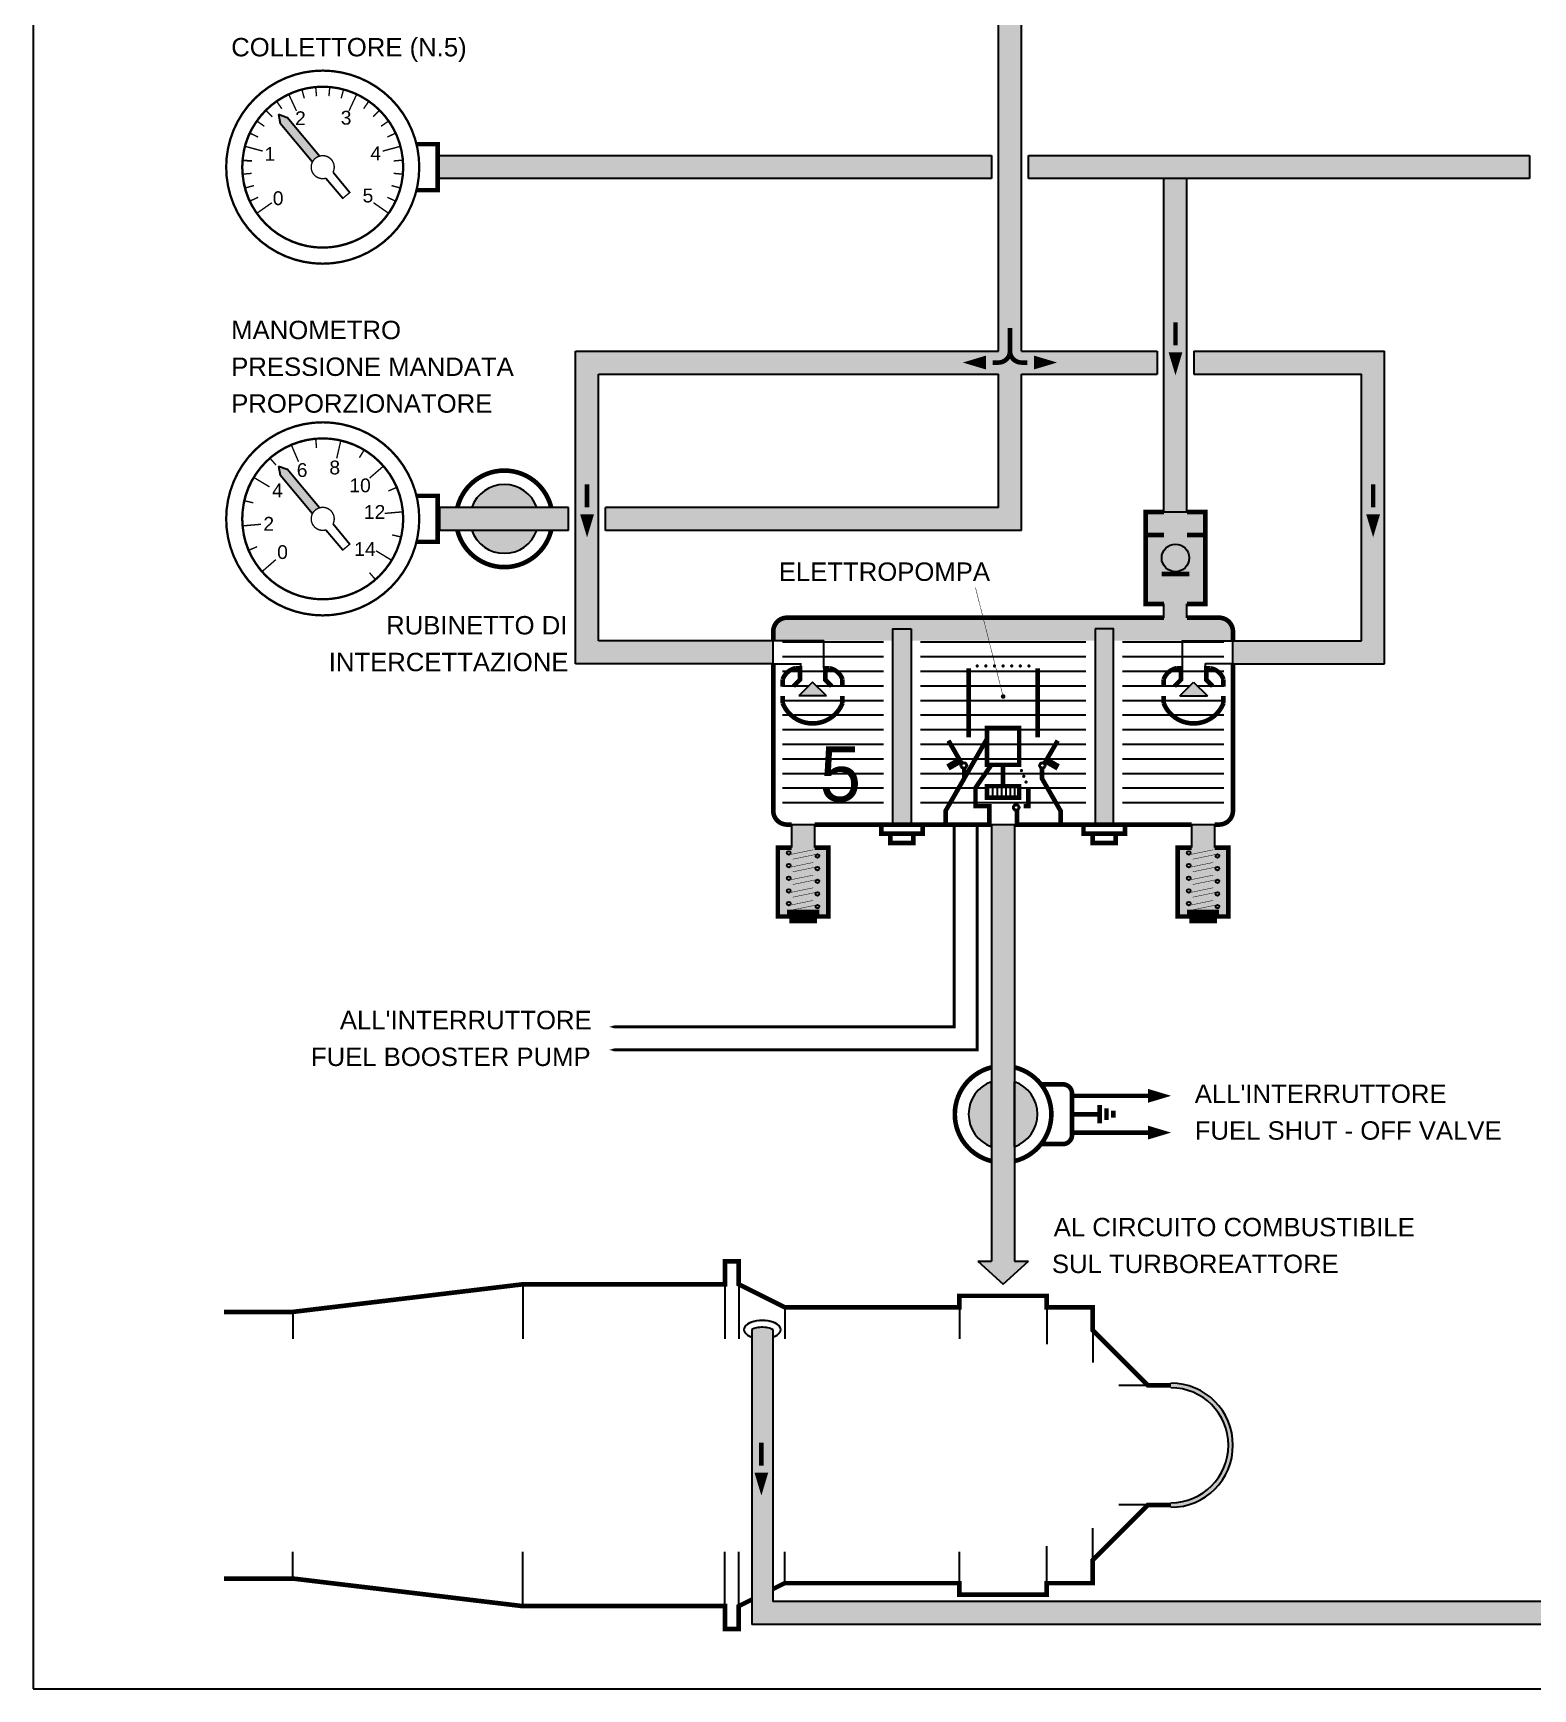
# Model space of a CAD drawing. Header units: millimetres. Extents: x 0 to 1060, y 0 to 730.
# Drawn here: x 0 to 326.2, y 0 to 360.2 of the extents above; entities that cross this region are included whole.
import ezdxf

# ---------------------------------------------------------------- set-up
doc = ezdxf.new("R2010")
doc.units = ezdxf.units.MM
doc.layers.add('ALIMENTAZIONE COMBUSTIBILE', color=1, linetype='Continuous')
doc.layers.add('ARIA PRESSURIZZATA', color=4, linetype='Continuous')
doc.styles.add('BOLT', font='FRADMCN.TTF', dxfattribs={"height": 4})
doc.styles.add('testo', font='ARIAL.TTF', dxfattribs={"height": 4})
pattern_1 = [(0, (-386.2293, -210.436), (1e-15, 3.175), [])]

# ---------------------------------------------------------------- blocks, each defined once
blk = doc.blocks.new('MANOMETRO COLLETTORE')
blk.add_hatch(color=256).paths.add_polyline_path([(-32.76, 10.81), (-34.64, 11.49), (-34.29, 9.52), (-27.24, 1.11, -0.208712), (-25.71, 2.4)])
for p, q in [((-34.64, 11.49), (-32.76, 10.81)), ((-34.64, 11.49), (-34.29, 9.52)), ((-25.71, 2.4), (-32.76, 10.81)), ((-27.24, 1.11), (-34.29, 9.52)), ((-42.43, 1.53), (-40.44, 1.35)), ((-24.29, -2.4), (-20.62, -6.77)), ((-22.76, -1.11), (-19.09, -5.49))]:
    blk.add_line(p, q)
for points, const_width in [([(-46, 0, 1), (-4, 0, 1)], 0.5), ([(-42.5, 0, 1), (-7.5, 0, 1)], 0.5), ([(-24.29, -2.4), (-20.62, -6.77), (-19.09, -5.49), (-22.76, -1.11, 4.791288)], 0.3)]:
    blk.add_lwpolyline(points, format="xyb", close=True, dxfattribs=dict(const_width=const_width))
for points, const_width in [([(-35.04, 14.34), (-33.89, 12.7)], 0.3), ([(-32.4, 15.86), (-30.71, 12.24)], 0.3), ([(-29.53, 16.9), (-29.01, 14.97)], 0.3), ([(-26.53, 17.43), (-26.35, 15.44)], 0.3), ([(-23.47, 17.43), (-23.65, 15.44)], 0.3), ([(-20.47, 16.9), (-20.99, 14.97)], 0.3), ([(-17.6, 15.86), (-19.29, 12.24)], 0.3), ([(-14.96, 14.34), (-16.11, 12.7)], 0.3), ([(-37.37, 12.37), (-35.96, 10.96)], 0.3), ([(-12.63, 12.37), (-14.04, 10.96)], 0.3), ([(-40.86, 7.4), (-39.05, 6.55)], 0.3), ([(-39.34, 10.04), (-37.7, 8.89)], 0.3), ([(-10.66, 10.04), (-12.3, 8.89)], 0.3), ([(-9.14, 7.4), (-10.95, 6.55)], 0.3), ([(-41.9, 4.53), (-38.04, 3.49)], 0.3), ([(-8.1, 4.53), (-11.96, 3.49)], 0.3), ([(-4.6, 5), (0, 5), (0, -5), (-4.6, -5)], 1), ([(-42.43, 1.53), (-40.44, 1.35)], 0.3), ([(-7.57, 1.53), (-9.56, 1.35)], 0.3), ([(-42.43, -1.53), (-40.44, -1.35)], 0.3), ([(-7.57, -1.53), (-9.56, -1.35)], 0.3), ([(-41.9, -4.53), (-39.97, -4.01)], 0.3), ([(-40.86, -7.4), (-39.05, -6.55)], 0.3), ([(-9.14, -7.4), (-10.95, -6.55)], 0.3), ([(-8.1, -4.53), (-10.03, -4.01)], 0.3), ([(-39.34, -10.04), (-36.06, -7.74)], 0.3), ([(-10.66, -10.04), (-13.94, -7.74)], 0.3)]:
    blk.add_lwpolyline(points, dxfattribs=dict(const_width=const_width))
blk.add_circle((-25, 0), 17.5)
at = {"style": 'testo'}
for s, p in [('2', (-31.02, 9.14)), ('3', (-21.08, 9.25)), ('1', (-37.64, 1.38)), ('4', (-14.64, 1.5)), ('0', (-35.86, -8.25)), ('5', (-16.33, -7.67))]:
    blk.add_text(s, height=3, dxfattribs=at).set_placement(p)
blk = doc.blocks.new('MANOMETRO PROPORZIONATORE')
blk.add_hatch(color=256).paths.add_polyline_path([(-32.76, 10.81), (-34.64, 11.49), (-34.29, 9.52), (-27.24, 1.11, -0.208712), (-25.71, 2.4)])
for p, q in [((-34.64, 11.49), (-32.76, 10.81)), ((-34.64, 11.49), (-34.29, 9.52)), ((-25.71, 2.4), (-32.76, 10.81)), ((-27.24, 1.11), (-34.29, 9.52)), ((-24.29, -2.4), (-20.62, -6.77)), ((-22.76, -1.11), (-19.09, -5.49))]:
    blk.add_line(p, q)
for points, const_width in [([(-46, 0, 1), (-4, 0, 1)], 0.5), ([(-42.5, 0, 1), (-7.5, 0, 1)], 0.5), ([(-24.29, -2.4), (-20.62, -6.77), (-19.09, -5.49), (-22.76, -1.11, 4.791288)], 0.3)]:
    blk.add_lwpolyline(points, format="xyb", close=True, dxfattribs=dict(const_width=const_width))
for points, const_width in [([(-31.84, 16.11), (-30.27, 12.43)], 0.3), ([(-26.53, 17.43), (-26.35, 15.44)], 0.3), ([(-21.06, 17.05), (-21.96, 13.15)], 0.3), ([(-15.99, 15), (-17.02, 13.29)], 0.3), ([(-36.48, 13.21), (-35.17, 11.7)], 0.3), ([(-11.79, 11.48), (-14.81, 8.86)], 0.3), ([(-40, 9.01), (-36.57, 6.95)], 0.3), ([(-42.05, 3.94), (-40.1, 3.49)], 0.3), ([(-8.89, 6.84), (-10.73, 6.06)], 0.3), ([(-4.6, 5), (0, 5), (0, -5), (-4.6, -5)], 1), ([(-7.57, 1.53), (-11.55, 1.18)], 0.3), ([(-42.43, -1.53), (-38.45, -1.18)], 0.3), ([(-7.95, -3.94), (-9.9, -3.49)], 0.3), ([(-41.11, -6.84), (-39.27, -6.06)], 0.3), ([(-10, -9.01), (-13.43, -6.95)], 0.3), ([(-38.21, -11.48), (-35.19, -8.86)], 0.3), ([(-13.52, -13.21), (-14.83, -11.7)], 0.3)]:
    blk.add_lwpolyline(points, dxfattribs=dict(const_width=const_width))
blk.add_circle((-25, 0), 17.5)
at = {"style": 'testo'}
for s, p in [('6', (-30.65, 9.11)), ('8', (-23.55, 9.67)), ('4', (-36.02, 4.69)), ('10', (-19.21, 5.78)), ('2', (-37.91, -2.57)), ('12', (-16.05, -0.01)), ('0', (-34.91, -8.73)), ('14', (-18.14, -8.07))]:
    blk.add_text(s, height=3, dxfattribs=at).set_placement(p)
blk = doc.blocks.new('RUBINETTO DI INTERCETTAZIONE')
h = blk.add_hatch(color=256)
h.paths.add_polyline_path([(-7.07, -2.5, 0.707107), (7.07, -2.5)])
h.paths.add_polyline_path([(-7.07, 2.5), (7.07, 2.5, 0.707107)])
for p, q in [((7.07, 2.5), (-7.07, 2.5)), ((7.07, -2.5), (-7.07, -2.5))]:
    blk.add_line(p, q)
at = {"const_width": 1}
for points in [[(10.2, 2.5, 0.784465), (-10.2, 2.5, 0.784465)], [(-10.2, -2.5, 0.784465), (10.2, -2.5)]]:
    blk.add_lwpolyline(points, format="xyb", dxfattribs=at)
for start, end in [(19.4712, 160.5288), (199.4712, 340.5288)]:
    blk.add_arc((0, 0), 7.5, start, end)
blk = doc.blocks.new('VALVOLA A GALLEGGIANTE')
blk.add_hatch(color=256).paths.add_polyline_path([(-0.25, -6), (5.75, -6), (2.75, -3)])
for p, q in [((-0.25, -6), (2.75, -3)), ((2.75, -3), (5.75, -6)), ((-0.25, -6), (5.75, -6))]:
    blk.add_line(p, q)
at = {"const_width": 1}
for points in [[(-1.41, -3.91), (0, -2.5), (0, 0), (-1, 0, 0.259924), (-3.75, -2.4), (-3.75, -4)], [(6.91, -3.91), (5.5, -2.5), (5.5, 0), (6.5, 0, -0.259924), (9.25, -2.4), (9.25, -4)], [(-3.75, -6), (-3.75, -7.6, 0.677219), (9.25, -7.6), (9.25, -6)]]:
    blk.add_lwpolyline(points, format="xyb", dxfattribs=at)
blk = doc.blocks.new('5')
h = blk.add_hatch(color=256)
h.paths.add_polyline_path([(30, 2.59), (26, 2.59), (26, -40), (30, -40)])
h.paths.add_polyline_path([(74, 2.59), (70, 2.59), (70, -40), (74, -40)])
h = blk.add_hatch(color=256)
h.paths.add_polyline_path([(41.95, -27.15, 0.26151), (41.71, -26.74), (41.71, -26.5, -0.30871), (42.16, -27.15, -0.30871), (41.71, -27.81), (41.71, -27.57, 0.26151)])
h.paths.add_polyline_path([(40.76, -27.15, -0.528222), (41.71, -26.5), (41.71, -26.74, 0.585401), (40.97, -27.15, 0.585401), (41.71, -27.57), (41.71, -27.81, -0.528222)])
h = blk.add_hatch(color=256)
h.paths.add_polyline_path([(58.05, -27.15, -0.26151), (58.29, -26.74), (58.29, -26.5, 0.30871), (57.84, -27.15, 0.30871), (58.29, -27.81), (58.29, -27.57, -0.26151)])
h.paths.add_polyline_path([(59.24, -27.15, 0.528222), (58.29, -26.5), (58.29, -26.74, -0.585401), (59.03, -27.15, -0.585401), (58.29, -27.57), (58.29, -27.81, 0.528222)])
h = blk.add_hatch()
h.set_pattern_fill('ANSI31', color=256, scale=0.3, angle=45, style=0)
h.set_pattern_definition([(90, (-398.8919, -214.2399), (-0.9525, 2e-16), [])])
h.paths.add_polyline_path([(53.5, -34.14), (53.5, -31.64), (46.5, -31.64), (46.5, -34.14)])
h = blk.add_hatch(color=256)
h.paths.add_polyline_path([(52.37, -36.3, -0.26151), (52.61, -35.88), (52.61, -35.65, 0.30871), (52.16, -36.3, 0.30871), (52.61, -36.95), (52.61, -36.72, -0.26151)])
h.paths.add_polyline_path([(53.56, -36.3, 0.528222), (52.61, -35.65), (52.61, -35.88, -0.585401), (53.35, -36.3, -0.585401), (52.61, -36.72), (52.61, -36.95, 0.528222)])
at = {"layer": 'ALIMENTAZIONE COMBUSTIBILE'}
h = blk.add_hatch(dxfattribs=at)
h.set_pattern_fill('ANSI31', color=256, angle=315, style=0)
h.set_pattern_definition(pattern_1)
h.paths.add_polyline_path([(24, 0), (2, 0), (2, -38), (24, -38)])
h.paths.add_polyline_path([(11.56, -12), (5.56, -12), (8.56, -9)], flags=16)
h.paths.add_polyline_path([(32, -38), (37.5, -38), (37.5, -37), (41.54, -29.98), (41.54, -27.85, -0.447202), (40.76, -27.15, -1), (42.16, -27.15, -0.381977), (41.54, -27.85), (41.54, -29.98), (46.5, -21.34), (46.5, -19), (53.5, -19), (53.5, -27), (50, -27), (50, -31.64), (53.5, -31.64), (53.5, -34.14), (46.5, -34.14), (46.5, -31.64), (50, -31.64), (50, -27), (47.46, -27), (44, -32), (44, -36), (47, -36), (47, -38), (53, -38), (53, -36.99, -0.472496), (52.16, -36.3, -1), (53.56, -36.3, -0.358238), (53, -36.99), (53, -38), (62.5, -38), (62.5, -37), (58.46, -29.98), (58.46, -27.85, -0.381977), (57.84, -27.15, -1), (59.24, -27.15, -0.447202), (58.46, -27.85), (58.46, -29.98), (62.5, -37), (62.5, -38), (68, -38), (68, 0), (32, 0)])
h.paths.add_polyline_path([(44.2, -5.5, -1), (44.55, -5.5, -1)], flags=16)
h.paths.add_polyline_path([(46.07, -5.5, -1), (46.43, -5.5, -1)], flags=16)
h.paths.add_polyline_path([(47.95, -5.5, -1), (48.3, -5.5, -1)], flags=16)
h.paths.add_polyline_path([(49.82, -5.5, -1), (50.18, -5.5, -1)], flags=16)
h.paths.add_polyline_path([(51.7, -5.5, -1), (52.05, -5.5, -1)], flags=16)
h.paths.add_polyline_path([(53.57, -5.5, -1), (53.93, -5.5, -1)], flags=16)
h.paths.add_polyline_path([(55.45, -5.5, -1), (55.8, -5.5, -1)], flags=16)
h.paths.add_polyline_path([(54.18, -28.25, 1), (53.82, -28.25, 1)], flags=17)
h.paths.add_polyline_path([(54.68, -29.5, 1), (54.32, -29.5, 1)], flags=17)
h.paths.add_polyline_path([(55.18, -30.75, 1), (54.82, -30.75, 1)], flags=17)
h.paths.add_polyline_path([(53.5, -19), (46.5, -19), (46.5, -27), (53.5, -27)], flags=17)
h.paths.add_polyline_path([(76, -38), (98, -38), (98, 0), (89, 0), (76, 0)])
h.paths.add_polyline_path([(88.44, -12), (91.44, -9), (94.44, -12)], flags=16)
h = blk.add_hatch(dxfattribs=at)
h.set_pattern_fill('ANSI31', color=256, angle=315, style=0)
h.set_pattern_definition(pattern_1)
h.paths.add_polyline_path([(47, -38), (47, -36), (44, -36), (44, -32), (47.46, -27), (46.5, -27), (46.5, -21.34), (37.5, -37), (37.5, -38)])
h.paths.add_polyline_path([(53.5, -19), (46.5, -19), (46.5, -27), (53.5, -27)])
at = {"layer": 'ARIA PRESSURIZZATA'}
blk.add_hatch(color=256, dxfattribs=at).paths.add_polyline_path([(70, 0), (70, 2.59), (74, 2.59), (74, 0), (100, 0), (100, 2, 0.414214), (97, 5), (3, 5, 0.414214), (0, 2), (0, 0), (11, 0), (26, 0), (26, 2.59), (30, 2.59), (30, 0)])
for p, q in [((11, 0), (0, 0)), ((11, -6), (11, 0)), ((89, -6), (89, 0)), ((89, 0), (100, 0)), ((0, -5), (6, -5)), ((6, -6), (6, -5)), ((100, -5), (94, -5)), ((94, -6), (94, -5))]:
    blk.add_line(p, q)
at = {"const_width": 1}
for points in [[(85, 5), (3, 5, 0.414214), (0, 2), (0, 0)], [(100, 0), (100, 2, 0.414214), (97, 5), (90, 5)], [(0, -35), (0, -37, 0.414214), (3, -40), (4, -40)], [(96, -40), (97, -40, 0.414214), (100, -37), (100, -35)]]:
    blk.add_lwpolyline(points, format="xyb", dxfattribs=at)
for points, const_width in [([(0, 0), (11, 0), (11, -6)], 0.3), ([(100, 0), (89, 0), (89, -6)], 0.3), ([(0, -5), (0, -35)], 1), ([(0, -5), (6, -5), (6, -6)], 0.3), ([(42.5, -6), (42.5, -21)], 1), ([(57.5, -21), (57.5, -6)], 1), ([(100, -5), (94, -5), (94, -6)], 0.3), ([(100, -35), (100, -5)], 1), ([(37.5, -37), (46.5, -21.34)], 1), ([(37.5, -40), (37.5, -37), (41.54, -29.98), (41.54, -27.76)], 1), ([(47, -40), (47, -36), (44, -36), (44, -32), (47.46, -27)], 1), ([(50, -26.64), (50, -31.64)], 1), ([(62.5, -40), (62.5, -37), (58.46, -29.98), (58.46, -27.76)], 1), ([(54.5, -36), (55.5, -36), (55.5, -32), (55.5, -32)], 1), ([(9, -40), (47.5, -40)], 1), ([(52.5, -40), (91, -40)], 1), ([(53, -40), (53, -37)], 1)]:
    blk.add_lwpolyline(points, dxfattribs=dict(const_width=const_width))
for points in [[(30, 2.59), (30, -40), (26, -40), (26, 2.59)], [(70, 2.59), (70, -40), (74, -40), (74, 2.59)]]:
    blk.add_lwpolyline(points, close=True)
at = {"const_width": 0.35}
for points in [[(44.2, -5.5, 1), (44.55, -5.5, 1)], [(46.07, -5.5, 1), (46.43, -5.5, 1)], [(47.95, -5.5, 1), (48.3, -5.5, 1)], [(49.82, -5.5, 1), (50.18, -5.5, 1)], [(51.7, -5.5, 1), (52.05, -5.5, 1)], [(53.57, -5.5, 1), (53.93, -5.5, 1)], [(55.45, -5.5, 1), (55.8, -5.5, 1)], [(53.82, -28.25, 1), (54.18, -28.25, 1)], [(54.32, -29.5, 1), (54.68, -29.5, 1)], [(54.82, -30.75, 1), (55.18, -30.75, 1)]]:
    blk.add_lwpolyline(points, format="xyb", close=True, dxfattribs=at)
for points in [[(38.12, -21.73, 1, 1, 0), (40.62, -26.06, 1.5, 1.5, 0), (38.02, -27.56, 1.5, 1.5, 0)], [(61.88, -21.73, 1, 1, 0), (59.38, -26.06, 1.5, 1.5, 0), (61.98, -27.56, 1.5, 1.5, 0)]]:
    blk.add_lwpolyline(points, format="xyseb")
at = {"const_width": 1}
for points in [[(46.5, -27), (53.5, -27), (53.5, -19), (46.5, -19)], [(46.5, -34.14), (53.5, -34.14), (53.5, -31.64), (46.5, -31.64)], [(32.5, -40), (32.5, -42), (23.5, -42), (23.5, -40)], [(67.5, -40), (67.5, -42), (76.5, -42), (76.5, -40)], [(30.5, -42), (30.5, -44), (25.5, -44), (25.5, -42)], [(69.5, -42), (69.5, -44), (74.5, -44), (74.5, -42)]]:
    blk.add_lwpolyline(points, close=True, dxfattribs=at)
for centre, radius in [((41.46, -27.15), 0.7), ((41.46, -27.15), 0.49), ((58.54, -27.15), 0.7), ((58.54, -27.15), 0.49), ((52.86, -36.3), 0.7), ((52.86, -36.3), 0.49)]:
    blk.add_circle(centre, radius)
for p in [(44.38, -5.5), (46.25, -5.5), (48.12, -5.5), (50, -5.5), (51.88, -5.5), (53.75, -5.5), (55.62, -5.5), (54, -28.25), (54.5, -29.5), (55, -30.75)]:
    blk.add_point(p)
at = {"xscale": -1}
blk.add_blockref('VALVOLA A GALLEGGIANTE', (11.31, -6), dxfattribs=at)
blk.add_blockref('VALVOLA A GALLEGGIANTE', (88.69, -6))
blk = doc.blocks.new('RUBINETTO DI DRENAGGIO')
h = blk.add_hatch(color=256)
h.paths.add_polyline_path([(3.21, 3.12, 1), (2.41, 3.12, 1)])
h.paths.add_polyline_path([(2.55, -3.12, 1), (1.75, -3.12, 1)])
h.paths.add_polyline_path([(5.31, -3.12, 1), (4.51, -3.12, 1)])
h.paths.add_polyline_path([(8.06, -3.12, 1), (7.26, -3.12, 1)])
h.paths.add_polyline_path([(10.02, -3.12, 1), (10.82, -3.12, 1)])
h.paths.add_polyline_path([(12.77, -3.12, 1), (13.57, -3.12, 1)])
h.paths.add_polyline_path([(13.43, 3.12, 1), (14.23, 3.12, 1)])
h.paths.add_polyline_path([(10.67, 3.12, 1), (11.47, 3.12, 1)])
h.paths.add_polyline_path([(8.72, 3.12, 1), (7.92, 3.12, 1)])
h.paths.add_polyline_path([(5.96, 3.12, 1), (5.16, 3.12, 1)])
for p, q in [((0, 5.5), (15, 5.5)), ((-0.23, -3.04), (-1.32, 2.24)), ((0, -5.5), (15, -5.5))]:
    blk.add_line(p, q)
for points, const_width in [([(0, 0), (0, 5.5), (15, 5.5), (15, 2.5)], 1), ([(1, 0), (1, 3.5)], 1), ([(-1, 0), (-1, 3)], 1), ([(-1, 0), (-1, -3)], 1), ([(0, 0), (0, -5.5), (15, -5.5), (15, -2.5)], 1), ([(1, 0), (1, -3.5)], 1), ([(2.54, -3.04), (1.45, 2.24)], 0.1), ([(2.42, 3.04), (3.51, -2.24)], 0.1), ([(5.3, -3.04), (4.21, 2.24)], 0.1), ([(5.17, 3.04), (6.26, -2.24)], 0.1), ([(8.05, -3.04), (6.96, 2.24)], 0.1), ([(7.92, 3.04), (9.01, -2.24)], 0.1), ([(10.81, -3.04), (9.72, 2.24)], 0.1), ([(10.68, 3.04), (11.77, -2.24)], 0.1), ([(13.56, -3.04), (12.47, 2.24)], 0.1), ([(13.43, 3.04), (14.52, -2.24)], 0.1)]:
    blk.add_lwpolyline(points, dxfattribs=dict(const_width=const_width))
for centre in [(2.81, 3.12), (5.56, 3.12), (8.32, 3.12), (11.07, 3.12), (13.83, 3.12), (2.15, -3.12), (4.91, -3.12), (7.66, -3.12), (10.42, -3.12), (13.17, -3.12)]:
    blk.add_circle(centre, 0.4)
blk = doc.blocks.new("ALL'INTERRUTTORE...")
h = blk.add_hatch(color=256)
h.paths.add_polyline_path([(0, 0, 0.707107), (0, -14.14)])
h.paths.add_polyline_path([(5, 0), (5, -14.14, 0.707107)])
for p, q in [((0, -14.14), (0, 0)), ((5, -14.14), (5, 0))]:
    blk.add_line(p, q)
at = {"const_width": 1}
for points in [[(0, 3.13, 0.784465), (0, -17.27)], [(5, -17.27, 0.784465), (5, 3.13, 0.784465)], [(10.75, -0.57), (15.5, -0.57, -0.414214), (17.5, -2.57), (17.5, -11.57, -0.414214), (15.5, -13.57), (10.75, -13.57)]]:
    blk.add_lwpolyline(points, format="xyb", dxfattribs=at)
for points in [[(17.5, -3.07), (34.06, -3.07)], [(17.5, -7.07), (23.5, -7.07)], [(23.5, -9.07), (23.5, -5.07)], [(25, -8.32), (25, -5.82)], [(26.5, -7.82), (26.5, -6.32)], [(17.5, -11.07), (34.06, -11.07)]]:
    blk.add_lwpolyline(points, dxfattribs=at)
for points in [[(34.06, -3.07, 3, 0, 0), (39.06, -3.07, 0, 0, 0)], [(34.06, -11.07, 3, 0, 0), (39.06, -11.07, 0, 0, 0)]]:
    blk.add_lwpolyline(points, format="xyseb")
for start, end in [(109.4712, 250.5288), (289.4712, 70.5288)]:
    blk.add_arc((2.5, -7.07), 7.5, start, end)

msp = doc.modelspace()

# ---------------------------------------------------------------- hatches: boundary and pattern name
for points in [[(245.5, 246, 1), (251.5, 246, 1)], [(247.5, 66.5), (247.5, 65.5, -1), (247.5, 40.5), (247.5, 39.5, 1)]]:
    msp.add_hatch(color=256).paths.add_polyline_path(points)
h = msp.add_hatch(color=256)
edge = h.paths.add_edge_path(flags=16)
edge.add_line((162, 168), (162, 183))
edge = h.paths.add_edge_path()
edge.add_line((167.5, 168), (162, 168))
edge.add_line((162, 168), (162, 183))
edge.add_line((162, 183), (165, 183))
edge = h.paths.add_edge_path()
edge.add_line((167.5, 167), (164.5, 167))
edge = h.paths.add_edge_path(flags=16)
edge.add_line((167.5, 169), (164, 169))
edge = h.paths.add_edge_path(flags=17)
edge.add_line((173, 168), (173, 183))
edge = h.paths.add_edge_path()
edge.add_line((167.5, 168), (173, 168))
edge.add_line((173, 168), (173, 183))
edge.add_line((173, 183), (170, 183))
edge = h.paths.add_edge_path(flags=17)
edge.add_line((167.5, 167), (170.5, 167))
edge = h.paths.add_edge_path(flags=16)
edge.add_line((167.5, 169), (171, 169))
edge = h.paths.add_edge_path(flags=16)
edge.add_arc((170.62, 170.15), 0.4, 0, 360)
edge = h.paths.add_edge_path(flags=16)
edge.add_arc((170.62, 172.91), 0.4, 0, 360)
edge = h.paths.add_edge_path(flags=16)
edge.add_arc((170.62, 178.42), 0.4, 0, 360)
edge = h.paths.add_edge_path(flags=16)
edge.add_arc((170.62, 181.17), 0.4, 0, 360)
edge = h.paths.add_edge_path(flags=16)
edge.add_arc((170.62, 175.66), 0.4, 0, 360)
edge = h.paths.add_edge_path(flags=16)
edge.add_arc((164.38, 170.81), 0.4, 0, 360)
edge = h.paths.add_edge_path(flags=16)
edge.add_arc((164.38, 173.56), 0.4, 0, 360)
edge = h.paths.add_edge_path(flags=16)
edge.add_arc((164.38, 179.07), 0.4, 0, 360)
edge = h.paths.add_edge_path(flags=16)
edge.add_arc((164.38, 181.83), 0.4, 0, 360)
edge = h.paths.add_edge_path(flags=16)
edge.add_arc((164.38, 176.32), 0.4, 0, 360)
edge = h.paths.add_edge_path()
edge.add_line((164.46, 181.43), (169.74, 182.52))
edge = h.paths.add_edge_path()
edge.add_line((170.54, 170.54), (165.26, 169.45))
edge = h.paths.add_edge_path()
edge.add_line((170.54, 167.77), (165.26, 166.68))
edge = h.paths.add_edge_path()
edge.add_line((164.46, 178.68), (169.74, 179.77))
edge = h.paths.add_edge_path()
edge.add_line((164.46, 175.92), (169.74, 177.01))
edge = h.paths.add_edge_path()
edge.add_line((164.46, 173.17), (169.74, 174.26))
edge = h.paths.add_edge_path()
edge.add_line((164.46, 170.42), (169.74, 171.51))
edge = h.paths.add_edge_path()
edge.add_line((170.54, 173.3), (165.26, 172.21))
edge = h.paths.add_edge_path()
edge.add_line((170.54, 176.05), (165.26, 174.96))
edge = h.paths.add_edge_path()
edge.add_line((170.54, 178.81), (165.26, 177.72))
edge = h.paths.add_edge_path()
edge.add_line((170.54, 181.56), (165.26, 180.47))
edge = h.paths.add_edge_path()
edge.add_line((165, 188), (165, 183))
edge.add_line((165, 188), (170, 188))
edge.add_line((170, 188), (170, 183))
h = msp.add_hatch(color=256)
edge = h.paths.add_edge_path(flags=16)
edge.add_line((249, 168), (249, 183))
edge = h.paths.add_edge_path()
edge.add_line((254.5, 168), (249, 168))
edge.add_line((249, 168), (249, 183))
edge.add_line((249, 183), (252, 183))
edge = h.paths.add_edge_path()
edge.add_line((254.5, 167), (251.5, 167))
edge = h.paths.add_edge_path(flags=16)
edge.add_line((254.5, 169), (251, 169))
edge = h.paths.add_edge_path(flags=17)
edge.add_line((260, 168), (260, 183))
edge = h.paths.add_edge_path()
edge.add_line((254.5, 168), (260, 168))
edge.add_line((260, 168), (260, 183))
edge.add_line((260, 183), (257, 183))
edge = h.paths.add_edge_path(flags=17)
edge.add_line((254.5, 167), (257.5, 167))
edge = h.paths.add_edge_path(flags=16)
edge.add_line((254.5, 169), (258, 169))
edge = h.paths.add_edge_path(flags=16)
edge.add_arc((257.62, 170.15), 0.4, 0, 360)
edge = h.paths.add_edge_path(flags=16)
edge.add_arc((257.62, 172.91), 0.4, 0, 360)
edge = h.paths.add_edge_path(flags=16)
edge.add_arc((257.62, 178.42), 0.4, 0, 360)
edge = h.paths.add_edge_path(flags=16)
edge.add_arc((257.62, 181.17), 0.4, 0, 360)
edge = h.paths.add_edge_path(flags=16)
edge.add_arc((257.62, 175.66), 0.4, 0, 360)
edge = h.paths.add_edge_path(flags=16)
edge.add_arc((251.38, 170.81), 0.4, 0, 360)
edge = h.paths.add_edge_path(flags=16)
edge.add_arc((251.38, 173.56), 0.4, 0, 360)
edge = h.paths.add_edge_path(flags=16)
edge.add_arc((251.38, 179.07), 0.4, 0, 360)
edge = h.paths.add_edge_path(flags=16)
edge.add_arc((251.38, 181.83), 0.4, 0, 360)
edge = h.paths.add_edge_path(flags=16)
edge.add_arc((251.38, 176.32), 0.4, 0, 360)
edge = h.paths.add_edge_path()
edge.add_line((251.46, 181.43), (256.74, 182.52))
edge = h.paths.add_edge_path()
edge.add_line((257.54, 170.54), (252.26, 169.45))
edge = h.paths.add_edge_path()
edge.add_line((257.54, 167.77), (252.26, 166.68))
edge = h.paths.add_edge_path()
edge.add_line((251.46, 178.68), (256.74, 179.77))
edge = h.paths.add_edge_path()
edge.add_line((251.46, 175.92), (256.74, 177.01))
edge = h.paths.add_edge_path()
edge.add_line((251.46, 173.17), (256.74, 174.26))
edge = h.paths.add_edge_path()
edge.add_line((251.46, 170.42), (256.74, 171.51))
edge = h.paths.add_edge_path()
edge.add_line((257.54, 173.3), (252.26, 172.21))
edge = h.paths.add_edge_path()
edge.add_line((257.54, 176.05), (252.26, 174.96))
edge = h.paths.add_edge_path()
edge.add_line((257.54, 178.81), (252.26, 177.72))
edge = h.paths.add_edge_path()
edge.add_line((257.54, 181.56), (252.26, 180.47))
edge = h.paths.add_edge_path()
edge.add_line((252, 188), (252, 183))
edge.add_line((252, 188), (257, 188))
edge.add_line((257, 188), (257, 183))
h = msp.add_hatch(color=256)
edge = h.paths.add_edge_path()
edge.add_ellipse((158.63, 78.16), major_axis=(-4, 0), ratio=0.5, start_angle=124.9472, end_angle=415.0528)
edge.add_line((156.34, 76.52), (156.34, 76.84))
edge.add_spline(control_points=[(156.34, 76.84), (156.2, 76.89), (156.07, 76.94), (155.68, 77.13), (155.46, 77.28), (155.14, 77.59), (155.03, 77.74), (154.92, 78.03), (154.91, 78.17), (154.98, 78.46), (155.05, 78.61), (155.35, 78.94), (155.59, 79.12), (156.34, 79.51), (156.94, 79.69), (158.24, 79.88), (158.94, 79.88), (160, 79.74), (160.4, 79.65), (161.09, 79.42), (161.4, 79.28), (161.89, 78.96), (162.06, 78.78), (162.29, 78.45), (162.33, 78.29), (162.32, 77.98), (162.27, 77.82), (162.02, 77.48), (161.83, 77.31), (161.39, 77.04), (161.17, 76.93), (160.92, 76.84)], knot_values=[2.213179, 2.213179, 2.213179, 2.213179, 2.351488, 2.351488, 2.652086, 2.652086, 2.952684, 2.952684, 3.253281, 3.253281, 3.553879, 3.553879, 3.912033, 3.912033, 4.438882, 4.438882, 4.965731, 4.965731, 5.298613, 5.298613, 5.631494, 5.631494, 5.964376, 5.964376, 6.297257, 6.297257, 6.630139, 6.630139, 6.963021, 6.963021, 7.211601, 7.211601, 7.211601, 7.211601], degree=3, periodic=0)
edge.add_line((160.92, 76.84), (160.92, 76.52))
at = {"layer": 'ALIMENTAZIONE COMBUSTIBILE'}
h = msp.add_hatch(color=256, dxfattribs=at)
h.paths.add_polyline_path([(215, 361), (210, 361), (210, 291), (118, 291), (118, 223), (161, 223), (161, 228), (123, 228), (123, 286), (210, 286), (210, 257), (124.5, 257), (124.5, 252), (215, 252), (215, 286), (244.5, 286), (244.5, 291), (215, 291)])
h.paths.add_polyline_path([(215, 366), (210, 366), (210, 361), (215, 361)])
h.paths.add_polyline_path([(215, 396), (210, 396), (210, 366), (215, 366)])
for points in [[(294, 291), (252.5, 291), (252.5, 286), (289, 286), (289, 228), (261, 228), (261, 223), (294, 223)], [(116.5, 257), (88.5, 257), (88.5, 252), (116.5, 252)], [(213.5, 188), (208.5, 188), (208.5, 93), (205.5, 93), (211, 88), (216.5, 93), (213.5, 93)]]:
    msp.add_hatch(color=256, dxfattribs=at).paths.add_polyline_path(points)
h = msp.add_hatch(color=256, dxfattribs=at)
h.dxf.hatch_style = 1
h.paths.add_polyline_path([(165, 188), (165, 183), (162, 183), (162, 168), (167.5, 168), (173, 168), (173, 183), (170, 183), (170, 188)])
h = msp.add_hatch(color=256, dxfattribs=at)
h.dxf.hatch_style = 1
h.paths.add_polyline_path([(252, 188), (252, 183), (249, 183), (249, 168), (254.5, 168), (260, 168), (260, 183), (257, 183), (257, 188)])
at = {"layer": 'ARIA PRESSURIZZATA'}
h = msp.add_hatch(color=256, dxfattribs=at)
h.paths.add_polyline_path([(208.5, 333.5), (88, 333.5), (88, 328.5), (208.5, 328.5)])
h.paths.add_polyline_path([(325.5, 333.5), (216.5, 333.5), (216.5, 328.5), (325.5, 328.5)])
msp.add_hatch(color=256, dxfattribs=at).paths.add_polyline_path([(251, 328.5), (246, 328.5), (246, 256), (251, 256)])
h = msp.add_hatch(color=256, dxfattribs=at)
h.paths.add_polyline_path([(255, 256), (251, 256), (246, 256), (242, 256), (242, 243), (242, 236), (246, 236), (246, 233), (251, 233), (251, 236), (255, 236), (255, 243)])
h.paths.add_polyline_path([(251.5, 246, -1), (245.5, 246, -1)], flags=16)
h = msp.add_hatch(color=256, dxfattribs=at)
edge = h.paths.add_edge_path()
edge.add_line((731.46, 14), (731.46, 24))
edge.add_line((731.46, 24), (726.46, 24))
edge.add_line((726.46, 24), (726.46, 19))
edge.add_line((726.46, 19), (160.92, 19))
edge.add_line((160.92, 19), (160.92, 78.16))
edge.add_spline(control_points=[(160.92, 78.16), (160.8, 78.22), (160.65, 78.3), (160.11, 78.49), (159.64, 78.6), (158.64, 78.68), (158.11, 78.65), (157.25, 78.52), (156.9, 78.42), (156.52, 78.26), (156.42, 78.2), (156.34, 78.16)], knot_values=[3.843267, 3.843267, 3.843267, 3.843267, 4.081942, 4.081942, 4.55407, 4.55407, 5.026199, 5.026199, 5.408458, 5.408458, 5.581511, 5.581511, 5.581511, 5.581511], degree=3, periodic=0)
edge.add_line((156.34, 78.16), (156.34, 14))
edge.add_line((156.34, 14), (731.46, 14))

# ---------------------------------------------------------------- linework, layer by layer
for p, q in [((150.5, 93), (150.5, 76.16)), ((153.5, 93), (153.5, 76.16)), ((106.5, 88), (106.5, 76.16)), ((163.5, 83), (163.5, 76.16)), ((201.5, 85.5), (201.5, 76.16)), ((220.5, 85.5), (220.5, 74.97)), ((230.5, 83), (230.5, 71.01)), ((56.5, 82), (56.5, 76.16)), ((247.5, 66), (236.18, 66)), ((247.5, 40), (236.18, 40)), ((230.5, 23), (230.5, 34.99)), ((56.5, 24), (56.5, 29.84)), ((106.5, 18), (106.5, 29.84)), ((150.5, 13), (150.5, 29.84)), ((153.5, 13), (153.5, 29.84)), ((163.5, 23), (163.5, 29.84)), ((201.5, 20.5), (201.5, 29.84)), ((220.5, 20.5), (220.5, 31.03))]:
    msp.add_line(p, q)
msp.add_lwpolyline([(0, 0), (1060, 0), (1060, 730), (0, 730)], close=True)
for points, const_width in [([(212.5, 291), (212.5, 296)], 1), ([(248.5, 297.23), (248.5, 292.23)], 1), ([(210, 288.5), (208.75, 288.5)], 1), ([(215, 288.5), (216.25, 288.5)], 1), ([(120.5, 261.98), (120.5, 256.98)], 1), ([(291.5, 261.98), (291.5, 256.98)], 1), ([(246, 256), (242, 256), (242, 243)], 1), ([(251, 256), (255, 256), (255, 243)], 1), ([(246, 251), (242.04, 251)], 1), ([(251, 251), (254.96, 251)], 1), ([(242, 243), (242, 236), (246, 236)], 1), ([(251.5, 242.5), (245.5, 242.5)], 1), ([(255, 243), (255, 236), (251, 236)], 1), ([(204.97, 239.62), (211.01, 215.86)], 0.1), ([(41.5, 82), (56.5, 82), (106.5, 88), (150.5, 88), (150.5, 93), (153.5, 93), (153.5, 88), (163.5, 83), (201.5, 83), (201.5, 85.5), (220.5, 85.5), (220.5, 83), (230.5, 83), (230.5, 78), (242.5, 66), (247.5, 66)], 1), ([(106.5, 76.16), (106.5, 88)], 0.3), ([(150.5, 76.16), (150.5, 88)], 0.3), ([(153.5, 76.16), (153.5, 88)], 0.3), ([(163.5, 76.16), (163.5, 83)], 0.3), ([(201.5, 76.16), (201.5, 83)], 0.3), ([(220.5, 74.97), (220.5, 83)], 0.3), ([(56.5, 82), (56.5, 76.16)], 0.3), ([(230.5, 71.01), (230.5, 78)], 0.3), ([(236.18, 66), (242.5, 66)], 0.3), ([(158.42, 53.56), (158.42, 48.56)], 1), ([(160.92, 21.71), (163.5, 23), (201.5, 23), (201.5, 20.5), (220.5, 20.5), (220.5, 23), (230.5, 23), (230.5, 28), (242.5, 40), (247.5, 40)], 1), ([(236.18, 40), (242.5, 40)], 0.3), ([(230.5, 34.99), (230.5, 28)], 0.3), ([(56.5, 24), (56.5, 29.84)], 0.3), ([(106.5, 29.84), (106.5, 18)], 0.3), ([(150.5, 29.84), (150.5, 18)], 0.3), ([(153.5, 29.84), (153.5, 18)], 0.3), ([(163.5, 29.84), (163.5, 23)], 0.3), ([(201.5, 29.84), (201.5, 23)], 0.3), ([(220.5, 31.03), (220.5, 23)], 0.3), ([(41.5, 24), (56.5, 24), (106.5, 18), (150.5, 18), (150.5, 13), (153.5, 13), (153.5, 18), (156.34, 19.42)], 1)]:
    msp.add_lwpolyline(points, dxfattribs=dict(const_width=const_width))
for points in [[(248.5, 290.73, 3, 0, 0), (248.5, 285.73, 0, 0, 0)], [(207.25, 288.5, 3, 0, 0), (202.25, 288.5, 0, 0, 0)], [(217.75, 288.5, 3, 0, 0), (222.75, 288.5, 0, 0, 0)], [(120.5, 255.48, 3, 0, 0), (120.5, 250.48, 0, 0, 0)], [(291.5, 255.48, 3, 0, 0), (291.5, 250.48, 0, 0, 0)], [(200.36, 188, 0.7, 0.7, 0), (200.36, 144, 0.7, 0.7, 0), (130.36, 144, 3, 0, 0), (125.36, 144, 0, 0, 0)], [(205.36, 188, 0.7, 0.7, 0), (205.36, 139, 0.7, 0.7, 0), (130.36, 139, 3, 0, 0), (125.36, 139, 0, 0, 0)], [(158.42, 47.06, 3, 0, 0), (158.42, 42.06, 0, 0, 0)]]:
    msp.add_lwpolyline(points, format="xyseb")
at = {"const_width": 1}
for points in [[(212.5, 291, -0.414214), (210, 288.5)], [(212.5, 291, 0.414214), (215, 288.5)]]:
    msp.add_lwpolyline(points, format="xyb", dxfattribs=at)
at = {"const_width": 0.5}
msp.add_lwpolyline([(210.76, 215.86, 1), (211.26, 215.86, 1)], format="xyb", close=True, dxfattribs=at)
msp.add_circle((248.5, 246), 3)
for radius in [13.5, 12.5]:
    msp.add_arc((247.5, 53), radius, 270, 90)
msp.add_ellipse((158.63, 78.16), major_axis=(-4, 0), ratio=0.5, start_param=2.180741, end_param=7.244037)
at = {"layer": 'ALIMENTAZIONE COMBUSTIBILE'}
for p, q in [((210, 291), (210, 396)), ((215, 291), (215, 396)), ((118, 223), (118, 291)), ((118, 291), (210, 291)), ((215, 291), (244.5, 291)), ((244.5, 291), (244.5, 286)), ((252.5, 291), (252.5, 286)), ((252.5, 291), (294, 291)), ((294, 223), (294, 291)), ((123, 228), (123, 286)), ((123, 286), (210, 286)), ((210, 257), (210, 286)), ((215, 252), (215, 286)), ((215, 286), (244.5, 286)), ((252.5, 286), (289, 286)), ((289, 228), (289, 286)), ((116.5, 257), (88.5, 257)), ((88.5, 252), (88.5, 257)), ((116.5, 252), (116.5, 257)), ((210, 257), (124.5, 257)), ((124.5, 252), (124.5, 257)), ((116.5, 252), (88.5, 252)), ((215, 252), (124.5, 252)), ((161, 228), (123, 228)), ((161, 223), (161, 228)), ((261, 228), (289, 228)), ((261, 223), (261, 228)), ((161, 223), (118, 223)), ((261, 223), (294, 223)), ((165, 188), (165, 183)), ((165, 188), (170, 188)), ((170, 188), (170, 183)), ((208.5, 188), (208.5, 93)), ((208.5, 188), (213.5, 188)), ((213.5, 188), (213.5, 93)), ((252, 188), (252, 183)), ((252, 188), (257, 188)), ((257, 188), (257, 183)), ((205.5, 93), (208.5, 93)), ((205.5, 93), (211, 88)), ((211, 88), (216.5, 93)), ((213.5, 93), (216.5, 93))]:
    msp.add_line(p, q, dxfattribs=at)
at = {"layer": 'ARIA PRESSURIZZATA'}
for p, q in [((88, 328.5), (88, 333.5)), ((88, 333.5), (208.5, 333.5)), ((208.5, 333.5), (208.5, 328.5)), ((216.5, 328.5), (216.5, 333.5)), ((216.5, 333.5), (325.5, 333.5)), ((325.5, 333.5), (325.5, 328.5)), ((208.5, 328.5), (88, 328.5)), ((325.5, 328.5), (216.5, 328.5)), ((246, 256), (246, 328.5)), ((251, 256), (251, 328.5)), ((246, 256), (251, 256)), ((246, 233), (246, 236)), ((251, 233), (251, 236)), ((156.34, 78.16), (156.34, 14)), ((160.92, 78.16), (160.92, 19)), ((726.46, 19), (160.92, 19)), ((731.46, 14), (156.34, 14))]:
    msp.add_line(p, q, dxfattribs=at)
msp.add_open_spline([(160.92, 78.16), (160.8, 78.22), (160.65, 78.3), (160.11, 78.49), (159.64, 78.6), (158.64, 78.68), (158.11, 78.65), (157.25, 78.52), (156.9, 78.42), (156.52, 78.26), (156.42, 78.2), (156.34, 78.16)], degree=3, knots=[3.843267, 3.843267, 3.843267, 3.843267, 4.081942, 4.081942, 4.55407, 4.55407, 5.026199, 5.026199, 5.408458, 5.408458, 5.581511, 5.581511, 5.581511, 5.581511], dxfattribs=at)

# ---------------------------------------------------------------- block references
for name, p in [('MANOMETRO COLLETTORE', (88, 331)), ('MANOMETRO PROPORZIONATORE', (88, 254.5)), ('RUBINETTO DI INTERCETTAZIONE', (102.5, 254.5)), ('5', (161, 228)), ("ALL'INTERRUTTORE...", (208.5, 132.07))]:
    msp.add_blockref(name, p)
at = {"rotation": 90}
for p in [(167.5, 168), (254.5, 168)]:
    msp.add_blockref('RUBINETTO DI DRENAGGIO', p, dxfattribs=at)

# ---------------------------------------------------------------- texts
for s, height, style, p in [('COLLETTORE (N.5)', 4, 'testo', (43.09, 355.1)), ('MANOMETRO', 4, 'testo', (43.09, 293.59)), ('PRESSIONE MANDATA', 4, 'testo', (43.09, 285.59)), ('PROPORZIONATORE', 4, 'testo', (43.09, 277.59)), ('ELETTROPOMPA', 4, 'testo', (162.21, 241.01)), ('RUBINETTO DI', 4, 'testo', (76.8, 229.36)), ('INTERCETTAZIONE', 4, 'testo', (64.31, 221.36)), ('5', 12, 'BOLT', (171.17, 193.03)), ("ALL'INTERRUTTORE", 4, 'testo', (66.73, 143.49)), ('FUEL BOOSTER PUMP', 4, 'testo', (60.43, 135.49)), ("ALL'INTERRUTTORE", 4, 'testo', (252.7, 127.46)), ('FUEL SHUT - OFF VALVE', 4, 'testo', (252.7, 119.46)), ('AL CIRCUITO COMBUSTIBILE', 4, 'testo', (222.02, 98.45)), ('SUL TURBOREATTORE', 4, 'testo', (221.62, 90.45))]:
    msp.add_text(s, height=height, dxfattribs=dict(style=style)).set_placement(p)

doc.saveas('drawing.dxf')
